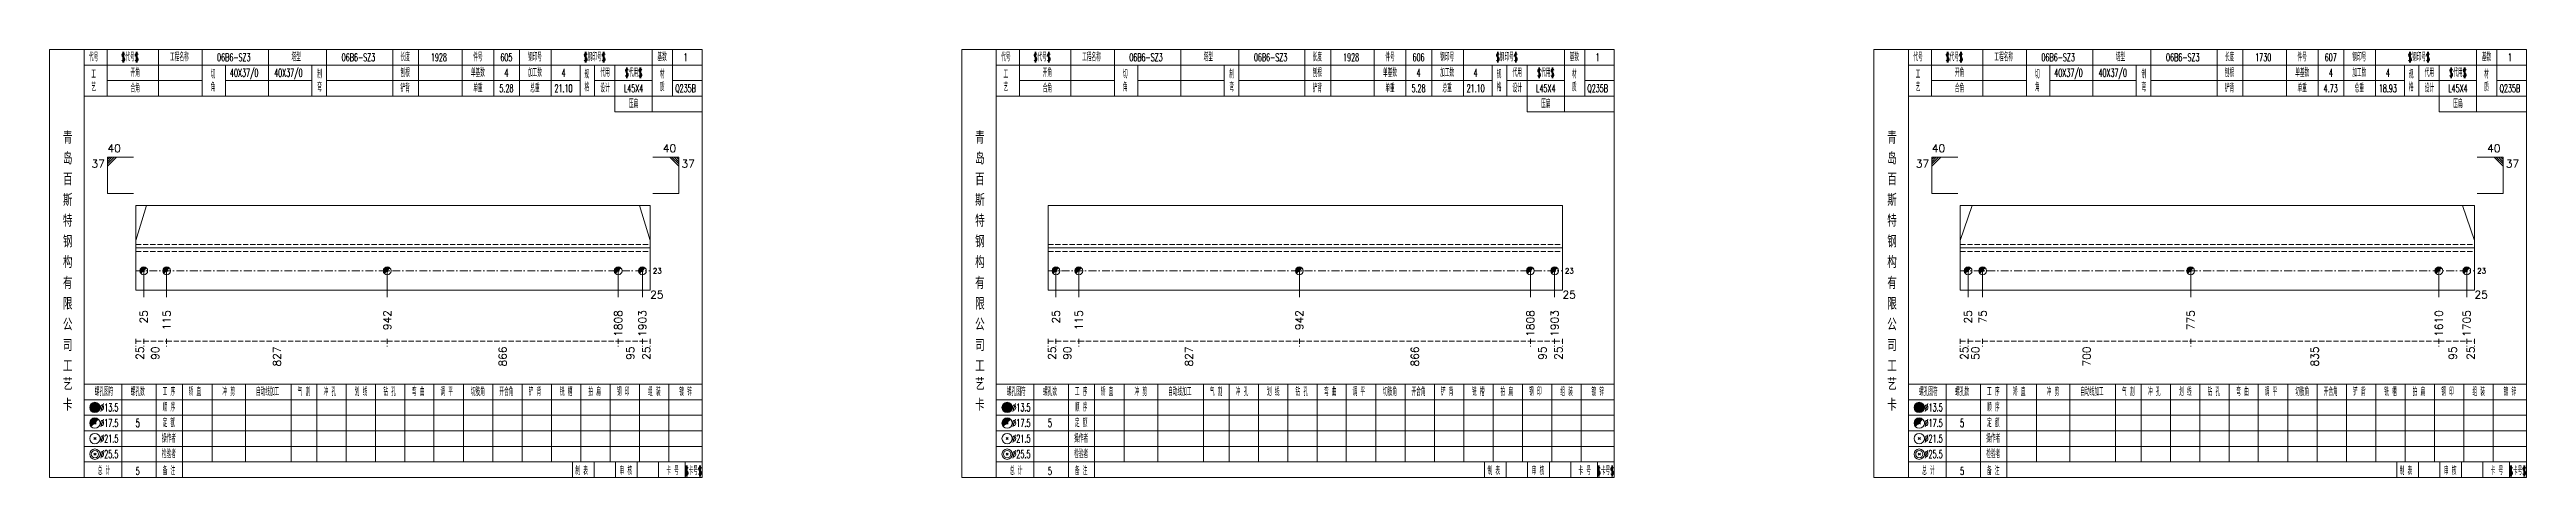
# Model space of a CAD drawing. Extents: x -533 to 8774, y 0 to 7979.
# Drawn here: x 4217 to 5171, y 3867 to 4032 of the extents above; entities that cross this region are included whole.
import ezdxf
from ezdxf.enums import TextEntityAlignment as Align

# ---------------------------------------------------------------- set-up
doc = ezdxf.new("R2010")
doc.units = 0
doc.header["$MEASUREMENT"] = 0
doc.linetypes.add('一点画线', pattern=[5.2, 3, -1, 0.2, -1])
doc.linetypes.add('虚线', pattern=[2.75, 2, -0.75])
doc.layers.get('0').update_dxf_attribs({"linetype": 'CONTINUOUS', "lineweight": 25})
for name, color, linetype, lineweight in [('1', 7, 'CONTINUOUS', 25), ('4', 7, 'CONTINUOUS', 25), ('5', 7, 'CONTINUOUS', 25)]:
    doc.layers.add(name, color=color, linetype=linetype, lineweight=lineweight)
doc.styles.get("Standard").update_dxf_attribs({"font": 'simplex.shx', "width": 0.7, "height": 3, "bigfont": 'gbhzfs.shx'})

# ---------------------------------------------------------------- blocks, each defined once
blk = doc.blocks.new('孔17.5')
at = {"layer": '5', "color": 7, "linetype": 'Continuous', "lineweight": 0}
for p, q in [((-0.2, -0.2), (0.2, 0.2)), ((-0.2, 0.2), (0.2, -0.2))]:
    blk.add_line(p, q, dxfattribs=at)
at = {"layer": '5', "color": 7, "linetype": 'Continuous', "lineweight": 13}
blk.add_circle((0, 0), 1, dxfattribs=at)
for radius in [0.9, 0.8, 0.7, 0.6, 0.5, 0.4, 0.3, 0.2, 0.1]:
    blk.add_arc((0, 0), radius, 45, 225, dxfattribs=at)

msp = doc.modelspace()

# ---------------------------------------------------------------- linework, layer by layer
at = {"color": 7, "linetype": 'Continuous', "lineweight": 13}
for p, q in [((4239.1, 3990.34), (4249.1, 3990.34)), ((4239.1, 3976.34), (4239.1, 3990.34)), ((4239.98, 3990.34), (4239.1, 3989.46)), ((4240.85, 3990.34), (4239.1, 3988.59)), ((4241.73, 3990.34), (4239.1, 3987.71)), ((4242.6, 3990.34), (4239.1, 3986.84)), ((4459.2, 3990.34), (4449.2, 3990.34)), ((4455.7, 3990.34), (4459.2, 3986.84)), ((4456.57, 3990.34), (4459.2, 3987.71)), ((4457.45, 3990.34), (4459.2, 3988.59)), ((4458.32, 3990.34), (4459.2, 3989.46)), ((4459.2, 3976.34), (4459.2, 3990.34)), ((4941.9, 3990.34), (4951.9, 3990.34)), ((4941.9, 3976.34), (4941.9, 3990.34)), ((4942.78, 3990.34), (4941.9, 3989.46)), ((4943.65, 3990.34), (4941.9, 3988.59)), ((4944.53, 3990.34), (4941.9, 3987.71)), ((4945.4, 3990.34), (4941.9, 3986.84)), ((5162, 3990.34), (5152, 3990.34)), ((5158.5, 3990.34), (5162, 3986.84)), ((5159.38, 3990.34), (5162, 3987.71)), ((5160.25, 3990.34), (5162, 3988.59)), ((5161.12, 3990.34), (5162, 3989.46)), ((5162, 3976.34), (5162, 3990.34)), ((4239.1, 3976.34), (4249.1, 3976.34)), ((4250.1, 3958.24), (4254.21, 3971.67)), ((4448.2, 3958.24), (4444.09, 3971.67)), ((4459.2, 3976.34), (4449.2, 3976.34)), ((4941.9, 3976.34), (4951.9, 3976.34)), ((4952.9, 3958.24), (4957.48, 3971.67)), ((5151, 3958.24), (5146.42, 3971.67)), ((5162, 3976.34), (5152, 3976.34)), ((4253.1, 3946.51), (4253.1, 3936.34)), ((4261.92, 3946.51), (4261.92, 3936.34)), ((4346.89, 3946.51), (4346.89, 3936.34)), ((4435.87, 3946.51), (4435.87, 3936.34)), ((4445.2, 3946.51), (4445.2, 3936.34)), ((4604.5, 3946.51), (4604.5, 3936.34)), ((4613.32, 3946.51), (4613.32, 3936.34)), ((4698.29, 3946.51), (4698.29, 3936.34)), ((4787.27, 3946.51), (4787.27, 3936.34)), ((4796.6, 3946.51), (4796.6, 3936.34)), ((4955.9, 3946.51), (4955.9, 3936.34)), ((4961.49, 3946.51), (4961.49, 3936.34)), ((5041.64, 3946.51), (5041.64, 3936.34)), ((5137.26, 3946.51), (5137.26, 3936.34)), ((5148, 3946.51), (5148, 3936.34))]:
    msp.add_line(p, q, dxfattribs=at)
at = {"color": 7, "linetype": 'Continuous', "lineweight": 18}
for p, q in [((4250.1, 3971.67), (4250.1, 3939.01)), ((4250.1, 3971.67), (4448.2, 3971.67)), ((4448.2, 3971.67), (4448.2, 3939.01)), ((4601.5, 3971.67), (4601.5, 3939.01)), ((4601.5, 3971.67), (4799.6, 3971.67)), ((4799.6, 3971.67), (4799.6, 3939.01)), ((4952.9, 3971.67), (4952.9, 3939.01)), ((4952.9, 3971.67), (5151, 3971.67)), ((5151, 3971.67), (5151, 3939.01)), ((4250.1, 3955.34), (4448.2, 3955.34)), ((4601.5, 3955.34), (4799.6, 3955.34)), ((4952.9, 3955.34), (5151, 3955.34))]:
    msp.add_line(p, q, dxfattribs=at)
at = {"color": 1, "linetype": '虚线', "lineweight": 18}
for p, q in [((4250.1, 3956.67), (4448.2, 3956.67)), ((4250.1, 3954.01), (4448.2, 3954.01)), ((4601.5, 3956.67), (4799.6, 3956.67)), ((4601.5, 3954.01), (4799.6, 3954.01)), ((4952.9, 3956.67), (5151, 3956.67)), ((4952.9, 3954.01), (5151, 3954.01))]:
    msp.add_line(p, q, dxfattribs=at)
at = {"color": 3, "linetype": '一点画线', "lineweight": 13}
for p, q in [((4250.1, 3946.51), (4448.2, 3946.51)), ((4601.5, 3946.51), (4799.6, 3946.51)), ((4952.9, 3946.51), (5151, 3946.51))]:
    msp.add_line(p, q, dxfattribs=at)
at = {"color": 8, "linetype": '虚线', "lineweight": 9}
for p, q in [((4250.1, 3920.34), (4250.1, 3917.34)), ((4250.1, 3919.34), (4253.1, 3919.34)), ((4253.1, 3920.34), (4253.1, 3917.34)), ((4253.1, 3920.34), (4253.1, 3917.34)), ((4253.1, 3919.34), (4261.92, 3919.34)), ((4261.92, 3920.34), (4261.92, 3917.34)), ((4261.92, 3920.34), (4261.92, 3917.34)), ((4261.92, 3919.34), (4346.89, 3919.34)), ((4346.89, 3920.34), (4346.89, 3917.34)), ((4346.89, 3920.34), (4346.89, 3917.34)), ((4346.89, 3919.34), (4435.87, 3919.34)), ((4435.87, 3920.34), (4435.87, 3917.34)), ((4435.87, 3920.34), (4435.87, 3917.34)), ((4435.87, 3919.34), (4445.2, 3919.34)), ((4445.2, 3920.34), (4445.2, 3917.34)), ((4445.2, 3920.34), (4445.2, 3917.34)), ((4445.2, 3919.34), (4448.2, 3919.34)), ((4448.2, 3920.34), (4448.2, 3917.34)), ((4601.5, 3920.34), (4601.5, 3917.34)), ((4601.5, 3919.34), (4604.5, 3919.34)), ((4604.5, 3920.34), (4604.5, 3917.34)), ((4604.5, 3920.34), (4604.5, 3917.34)), ((4604.5, 3919.34), (4613.32, 3919.34)), ((4613.32, 3920.34), (4613.32, 3917.34)), ((4613.32, 3920.34), (4613.32, 3917.34)), ((4613.32, 3919.34), (4698.29, 3919.34)), ((4698.29, 3920.34), (4698.29, 3917.34)), ((4698.29, 3920.34), (4698.29, 3917.34)), ((4698.29, 3919.34), (4787.27, 3919.34)), ((4787.27, 3920.34), (4787.27, 3917.34)), ((4787.27, 3920.34), (4787.27, 3917.34)), ((4787.27, 3919.34), (4796.6, 3919.34)), ((4796.6, 3920.34), (4796.6, 3917.34)), ((4796.6, 3920.34), (4796.6, 3917.34)), ((4796.6, 3919.34), (4799.6, 3919.34)), ((4799.6, 3920.34), (4799.6, 3917.34)), ((4952.9, 3920.34), (4952.9, 3917.34)), ((4952.9, 3919.34), (4955.9, 3919.34)), ((4955.9, 3920.34), (4955.9, 3917.34)), ((4955.9, 3920.34), (4955.9, 3917.34)), ((4955.9, 3919.34), (4961.49, 3919.34)), ((4961.49, 3920.34), (4961.49, 3917.34)), ((4961.49, 3920.34), (4961.49, 3917.34)), ((4961.49, 3919.34), (5041.64, 3919.34)), ((5041.64, 3920.34), (5041.64, 3917.34)), ((5041.64, 3920.34), (5041.64, 3917.34)), ((5041.64, 3919.34), (5137.26, 3919.34)), ((5137.26, 3920.34), (5137.26, 3917.34)), ((5137.26, 3920.34), (5137.26, 3917.34)), ((5137.26, 3919.34), (5148, 3919.34)), ((5148, 3920.34), (5148, 3917.34)), ((5148, 3920.34), (5148, 3917.34)), ((5148, 3919.34), (5151, 3919.34)), ((5151, 3920.34), (5151, 3917.34))]:
    msp.add_line(p, q, dxfattribs=at)
at = {"layer": '1', "color": 7, "linetype": 'Continuous', "lineweight": 18}
for p, q in [((4250.1, 3939.01), (4448.2, 3939.01)), ((4601.5, 3939.01), (4799.6, 3939.01)), ((4952.9, 3939.01), (5151, 3939.01))]:
    msp.add_line(p, q, dxfattribs=at)
at = {"layer": '4', "color": 1, "linetype": 'Continuous', "lineweight": 18}
for p, q in [((4230.1, 3866.84), (4230.1, 4031.84)), ((4239, 4013.84), (4239, 4031.84)), ((4258.8, 4013.84), (4258.8, 4031.84)), ((4275.6, 4013.84), (4275.6, 4031.84)), ((4301.2, 4013.84), (4301.2, 4031.84)), ((4323.5, 4013.84), (4323.5, 4031.84)), ((4349, 4013.84), (4349, 4031.84)), ((4359, 4013.84), (4359, 4031.84)), ((4375.7, 4013.84), (4375.7, 4031.84)), ((4387.9, 4013.84), (4387.9, 4031.84)), ((4397.9, 4013.84), (4397.9, 4031.84)), ((4410.1, 4013.84), (4410.1, 4031.84)), ((4449, 4007.84), (4449, 4031.84)), ((4456.8, 4013.84), (4456.8, 4031.84)), ((4581.5, 3866.84), (4581.5, 4031.84)), ((4590.4, 4013.84), (4590.4, 4031.84)), ((4610.2, 4013.84), (4610.2, 4031.84)), ((4627, 4013.84), (4627, 4031.84)), ((4652.6, 4013.84), (4652.6, 4031.84)), ((4674.9, 4013.84), (4674.9, 4031.84)), ((4700.4, 4013.84), (4700.4, 4031.84)), ((4710.4, 4013.84), (4710.4, 4031.84)), ((4727.1, 4013.84), (4727.1, 4031.84)), ((4739.3, 4013.84), (4739.3, 4031.84)), ((4749.3, 4013.84), (4749.3, 4031.84)), ((4761.5, 4013.84), (4761.5, 4031.84)), ((4800.4, 4007.84), (4800.4, 4031.84)), ((4808.2, 4013.84), (4808.2, 4031.84)), ((4932.9, 3866.84), (4932.9, 4031.84)), ((4941.8, 4013.84), (4941.8, 4031.84)), ((4961.6, 4013.84), (4961.6, 4031.84)), ((4978.4, 4013.84), (4978.4, 4031.84)), ((5004, 4013.84), (5004, 4031.84)), ((5026.3, 4013.84), (5026.3, 4031.84)), ((5051.8, 4013.84), (5051.8, 4031.84)), ((5061.8, 4013.84), (5061.8, 4031.84)), ((5078.5, 4013.84), (5078.5, 4031.84)), ((5090.7, 4013.84), (5090.7, 4031.84)), ((5100.7, 4013.84), (5100.7, 4031.84)), ((5112.9, 4013.84), (5112.9, 4031.84)), ((5151.8, 4007.84), (5151.8, 4031.84)), ((5159.6, 4013.84), (5159.6, 4031.84)), ((4230.1, 4025.84), (4468.2, 4025.84)), ((4239, 4019.84), (4275.6, 4019.84)), ((4284.6, 4013.84), (4284.6, 4025.84)), ((4284.6, 4019.84), (4317.9, 4019.84)), ((4317.9, 4013.84), (4317.9, 4025.84)), ((4323.5, 4019.84), (4421.2, 4019.84)), ((4421.2, 4013.84), (4421.2, 4025.84)), ((4426.8, 4013.84), (4426.8, 4025.84)), ((4426.8, 4019.84), (4449, 4019.84)), ((4434.6, 4007.84), (4434.6, 4025.84)), ((4456.8, 4019.84), (4468.2, 4019.84)), ((4581.5, 4025.84), (4819.6, 4025.84)), ((4590.4, 4019.84), (4627, 4019.84)), ((4636, 4013.84), (4636, 4025.84)), ((4636, 4019.84), (4669.3, 4019.84)), ((4669.3, 4013.84), (4669.3, 4025.84)), ((4674.9, 4019.84), (4772.6, 4019.84)), ((4772.6, 4013.84), (4772.6, 4025.84)), ((4778.2, 4013.84), (4778.2, 4025.84)), ((4778.2, 4019.84), (4800.4, 4019.84)), ((4786, 4007.84), (4786, 4025.84)), ((4808.2, 4019.84), (4819.6, 4019.84)), ((4932.9, 4025.84), (5171, 4025.84)), ((4941.8, 4019.84), (4978.4, 4019.84)), ((4987.4, 4013.84), (4987.4, 4025.84)), ((4987.4, 4019.84), (5020.7, 4019.84)), ((5020.7, 4013.84), (5020.7, 4025.84)), ((5026.3, 4019.84), (5124, 4019.84)), ((5124, 4013.84), (5124, 4025.84)), ((5129.6, 4013.84), (5129.6, 4025.84)), ((5129.6, 4019.84), (5151.8, 4019.84)), ((5137.4, 4007.84), (5137.4, 4025.84)), ((5159.6, 4019.84), (5171, 4019.84)), ((4230.1, 4013.84), (4468.2, 4013.84)), ((4434.6, 4007.84), (4468.2, 4007.84)), ((4581.5, 4013.84), (4819.6, 4013.84)), ((4786, 4007.84), (4819.6, 4007.84)), ((4932.9, 4013.84), (5171, 4013.84)), ((5137.4, 4007.84), (5171, 4007.84)), ((4230.1, 3902.84), (4468.2, 3902.84)), ((4244.6, 3866.84), (4244.6, 3902.84)), ((4257.9, 3866.84), (4257.9, 3902.84)), ((4268, 3866.84), (4268, 3902.84)), ((4279.4, 3872.84), (4279.4, 3902.84)), ((4292.3, 3872.84), (4292.3, 3902.84)), ((4309.9, 3872.84), (4309.9, 3902.84)), ((4319.8, 3872.84), (4319.8, 3902.84)), ((4331.1, 3872.84), (4331.1, 3902.84)), ((4342.4, 3872.84), (4342.4, 3902.84)), ((4353.7, 3872.84), (4353.7, 3902.84)), ((4364.9, 3872.84), (4364.9, 3902.84)), ((4376.3, 3872.84), (4376.3, 3902.84)), ((4387.6, 3872.84), (4387.6, 3902.84)), ((4398.9, 3872.84), (4398.9, 3902.84)), ((4410.2, 3872.84), (4410.2, 3902.84)), ((4421.5, 3872.84), (4421.5, 3902.84)), ((4432.8, 3872.84), (4432.8, 3902.84)), ((4444.1, 3872.84), (4444.1, 3902.84)), ((4455.4, 3872.84), (4455.4, 3902.84)), ((4581.5, 3902.84), (4819.6, 3902.84)), ((4596, 3866.84), (4596, 3902.84)), ((4609.3, 3866.84), (4609.3, 3902.84)), ((4619.4, 3866.84), (4619.4, 3902.84)), ((4630.8, 3872.84), (4630.8, 3902.84)), ((4643.7, 3872.84), (4643.7, 3902.84)), ((4661.3, 3872.84), (4661.3, 3902.84)), ((4671.2, 3872.84), (4671.2, 3902.84)), ((4682.5, 3872.84), (4682.5, 3902.84)), ((4693.8, 3872.84), (4693.8, 3902.84)), ((4705.1, 3872.84), (4705.1, 3902.84)), ((4716.3, 3872.84), (4716.3, 3902.84)), ((4727.7, 3872.84), (4727.7, 3902.84)), ((4739, 3872.84), (4739, 3902.84)), ((4750.3, 3872.84), (4750.3, 3902.84)), ((4761.6, 3872.84), (4761.6, 3902.84)), ((4772.9, 3872.84), (4772.9, 3902.84)), ((4784.2, 3872.84), (4784.2, 3902.84)), ((4795.5, 3872.84), (4795.5, 3902.84)), ((4806.8, 3872.84), (4806.8, 3902.84)), ((4932.9, 3902.84), (5171, 3902.84)), ((4947.4, 3866.84), (4947.4, 3902.84)), ((4960.7, 3866.84), (4960.7, 3902.84)), ((4970.8, 3866.84), (4970.8, 3902.84)), ((4982.2, 3872.84), (4982.2, 3902.84)), ((4995.1, 3872.84), (4995.1, 3902.84)), ((5012.7, 3872.84), (5012.7, 3902.84)), ((5022.6, 3872.84), (5022.6, 3902.84)), ((5033.9, 3872.84), (5033.9, 3902.84)), ((5045.2, 3872.84), (5045.2, 3902.84)), ((5056.5, 3872.84), (5056.5, 3902.84)), ((5067.7, 3872.84), (5067.7, 3902.84)), ((5079.1, 3872.84), (5079.1, 3902.84)), ((5090.4, 3872.84), (5090.4, 3902.84)), ((5101.7, 3872.84), (5101.7, 3902.84)), ((5113, 3872.84), (5113, 3902.84)), ((5124.3, 3872.84), (5124.3, 3902.84)), ((5135.6, 3872.84), (5135.6, 3902.84)), ((5146.9, 3872.84), (5146.9, 3902.84)), ((5158.2, 3872.84), (5158.2, 3902.84)), ((4230.1, 3896.84), (4468.2, 3896.84)), ((4581.5, 3896.84), (4819.6, 3896.84)), ((4932.9, 3896.84), (5171, 3896.84)), ((4230.1, 3890.84), (4468.2, 3890.84)), ((4230.1, 3884.84), (4468.2, 3884.84)), ((4581.5, 3890.84), (4819.6, 3890.84)), ((4581.5, 3884.84), (4819.6, 3884.84)), ((4932.9, 3890.84), (5171, 3890.84)), ((4932.9, 3884.84), (5171, 3884.84)), ((4230.1, 3878.84), (4468.2, 3878.84)), ((4581.5, 3878.84), (4819.6, 3878.84)), ((4932.9, 3878.84), (5171, 3878.84)), ((4230.1, 3872.84), (4468.2, 3872.84)), ((4418.2, 3866.84), (4418.2, 3872.84)), ((4426.6, 3866.84), (4426.6, 3872.84)), ((4434.8, 3866.84), (4434.8, 3872.84)), ((4443.2, 3866.84), (4443.2, 3872.84)), ((4451.4, 3866.84), (4451.4, 3872.84)), ((4461.7, 3866.84), (4461.7, 3872.84)), ((4581.5, 3872.84), (4819.6, 3872.84)), ((4769.6, 3866.84), (4769.6, 3872.84)), ((4778, 3866.84), (4778, 3872.84)), ((4786.2, 3866.84), (4786.2, 3872.84)), ((4794.6, 3866.84), (4794.6, 3872.84)), ((4802.8, 3866.84), (4802.8, 3872.84)), ((4813.1, 3866.84), (4813.1, 3872.84)), ((4932.9, 3872.84), (5171, 3872.84)), ((5121, 3866.84), (5121, 3872.84)), ((5129.4, 3866.84), (5129.4, 3872.84)), ((5137.6, 3866.84), (5137.6, 3872.84)), ((5146, 3866.84), (5146, 3872.84)), ((5154.2, 3866.84), (5154.2, 3872.84)), ((5164.5, 3866.84), (5164.5, 3872.84))]:
    msp.add_line(p, q, dxfattribs=at)
at = {"layer": '4', "color": 7, "linetype": 'Continuous', "lineweight": 13}
for p, q in [((4234.1, 3893.64), (4234.5, 3894.04)), ((4234.5, 3893.64), (4234.1, 3894.04)), ((4585.5, 3893.64), (4585.9, 3894.04)), ((4585.9, 3893.64), (4585.5, 3894.04)), ((4936.9, 3893.64), (4937.3, 3894.04)), ((4937.3, 3893.64), (4936.9, 3894.04)), ((4233.9, 3881.44), (4234.7, 3882.24)), ((4234.7, 3881.44), (4233.9, 3882.24)), ((4233.9, 3875.44), (4234.7, 3876.24)), ((4234.7, 3875.44), (4233.9, 3876.24)), ((4585.3, 3881.44), (4586.1, 3882.24)), ((4586.1, 3881.44), (4585.3, 3882.24)), ((4585.3, 3875.44), (4586.1, 3876.24)), ((4586.1, 3875.44), (4585.3, 3876.24)), ((4936.7, 3881.44), (4937.5, 3882.24)), ((4937.5, 3881.44), (4936.7, 3882.24)), ((4936.7, 3875.44), (4937.5, 3876.24)), ((4937.5, 3875.44), (4936.7, 3876.24))]:
    msp.add_line(p, q, dxfattribs=at)
at = {"layer": '4', "color": 7, "linetype": 'Continuous', "lineweight": 0}
for p, q in [((4233.9, 3887.44), (4234.7, 3888.24)), ((4233.9, 3888.24), (4234.7, 3887.44)), ((4585.3, 3887.44), (4586.1, 3888.24)), ((4585.3, 3888.24), (4586.1, 3887.44)), ((4936.7, 3887.44), (4937.5, 3888.24)), ((4936.7, 3888.24), (4937.5, 3887.44))]:
    msp.add_line(p, q, dxfattribs=at)
at = {"layer": '4', "color": 1, "linetype": 'Continuous', "lineweight": 18}
for points in [[(4216.8, 4031.84), (4216.8, 3866.84), (4468.2, 3866.84), (4468.2, 4031.84)], [(4568.2, 4031.84), (4568.2, 3866.84), (4819.6, 3866.84), (4819.6, 4031.84)], [(4919.6, 4031.84), (4919.6, 3866.84), (5171, 3866.84), (5171, 4031.84)]]:
    msp.add_lwpolyline(points, close=True, dxfattribs=at)
at = {"layer": '4', "color": 7, "linetype": 'Continuous', "lineweight": 13}
for centre, radius in [((4234.3, 3893.84), 2), ((4234.3, 3893.84), 1.8), ((4234.3, 3893.84), 1.6), ((4234.3, 3893.84), 1.4), ((4234.3, 3893.84), 1.2), ((4234.3, 3893.84), 1), ((4234.3, 3893.84), 0.8), ((4234.3, 3893.84), 0.6), ((4234.3, 3893.84), 0.4), ((4234.3, 3893.84), 0.2), ((4585.7, 3893.84), 2), ((4585.7, 3893.84), 1.8), ((4585.7, 3893.84), 1.6), ((4585.7, 3893.84), 1.4), ((4585.7, 3893.84), 1.2), ((4585.7, 3893.84), 1), ((4585.7, 3893.84), 0.8), ((4585.7, 3893.84), 0.6), ((4585.7, 3893.84), 0.4), ((4585.7, 3893.84), 0.2), ((4937.1, 3893.84), 2), ((4937.1, 3893.84), 1.8), ((4937.1, 3893.84), 1.6), ((4937.1, 3893.84), 1.4), ((4937.1, 3893.84), 1.2), ((4937.1, 3893.84), 1), ((4937.1, 3893.84), 0.8), ((4937.1, 3893.84), 0.6), ((4937.1, 3893.84), 0.4), ((4937.1, 3893.84), 0.2), ((4234.3, 3887.84), 2), ((4234.3, 3881.84), 2), ((4585.7, 3887.84), 2), ((4585.7, 3881.84), 2), ((4937.1, 3887.84), 2), ((4937.1, 3881.84), 2), ((4234.3, 3875.84), 2), ((4234.3, 3875.84), 1.4), ((4585.7, 3875.84), 2), ((4585.7, 3875.84), 1.4), ((4937.1, 3875.84), 2), ((4937.1, 3875.84), 1.4)]:
    msp.add_circle(centre, radius, dxfattribs=at)
for centre, radius in [((4234.3, 3887.84), 1.8), ((4234.3, 3887.84), 1.6), ((4234.3, 3887.84), 1.4), ((4234.3, 3887.84), 1.2), ((4234.3, 3887.84), 1), ((4234.3, 3887.84), 0.8), ((4234.3, 3887.84), 0.6), ((4234.3, 3887.84), 0.4), ((4234.3, 3887.84), 0.2), ((4585.7, 3887.84), 1.8), ((4585.7, 3887.84), 1.6), ((4585.7, 3887.84), 1.4), ((4585.7, 3887.84), 1.2), ((4585.7, 3887.84), 1), ((4585.7, 3887.84), 0.8), ((4585.7, 3887.84), 0.6), ((4585.7, 3887.84), 0.4), ((4585.7, 3887.84), 0.2), ((4937.1, 3887.84), 1.8), ((4937.1, 3887.84), 1.6), ((4937.1, 3887.84), 1.4), ((4937.1, 3887.84), 1.2), ((4937.1, 3887.84), 1), ((4937.1, 3887.84), 0.8), ((4937.1, 3887.84), 0.6), ((4937.1, 3887.84), 0.4), ((4937.1, 3887.84), 0.2)]:
    msp.add_arc(centre, radius, 45, 225, dxfattribs=at)

# ---------------------------------------------------------------- block references
at = {"layer": '1', "color": 7, "linetype": 'Continuous', "lineweight": 13, "xscale": 1.5, "yscale": 1.5, "zscale": 1.5}
for p in [(4253.1, 3946.51), (4261.92, 3946.51), (4346.89, 3946.51), (4435.87, 3946.51), (4445.2, 3946.51), (4604.5, 3946.51), (4613.32, 3946.51), (4698.29, 3946.51), (4787.27, 3946.51), (4796.6, 3946.51), (4955.9, 3946.51), (4961.49, 3946.51), (5041.64, 3946.51), (5137.26, 3946.51), (5148, 3946.51)]:
    msp.add_blockref('孔17.5', p, dxfattribs=at)

# ---------------------------------------------------------------- texts
at = {"color": 7, "linetype": 'Continuous', "lineweight": 13}
for p in [(4238.1, 3989.34), (4940.9, 3989.34)]:
    msp.add_text('37', height=3, dxfattribs=at).set_placement(p, align=Align.TOP_RIGHT)
for p in [(4239.1, 3991.34), (4941.9, 3991.34)]:
    msp.add_text('40', height=3, dxfattribs=at).set_placement(p, align=Align.BOTTOM_LEFT)
for p in [(4458.2, 3991.34), (5161, 3991.34)]:
    msp.add_text('40', height=3, dxfattribs=at).set_placement(p, align=Align.BOTTOM_RIGHT)
for p in [(4460.2, 3989.34), (5163, 3989.34)]:
    msp.add_text('37', height=3, dxfattribs=at).set_placement(p, align=Align.TOP_LEFT)
for p in [(4449.2, 3946.51), (4800.6, 3946.51), (5152, 3946.51)]:
    msp.add_text('23', height=2, dxfattribs=at).set_placement(p, align=Align.MIDDLE_LEFT)
at = {"color": 8, "linetype": 'Continuous', "lineweight": 9}
for s, p in [('25', (4251.6, 3917.34)), ('90', (4257.51, 3917.34)), ('827', (4304.4, 3917.34)), ('866', (4391.38, 3917.34)), ('95', (4440.54, 3917.34)), ('25', (4446.7, 3917.34)), ('25', (4603, 3917.34)), ('90', (4608.91, 3917.34)), ('827', (4655.8, 3917.34)), ('866', (4742.78, 3917.34)), ('95', (4791.94, 3917.34)), ('25', (4798.1, 3917.34)), ('25', (4954.4, 3917.34)), ('50', (4958.69, 3917.34)), ('700', (5001.57, 3917.34)), ('835', (5089.45, 3917.34)), ('95', (5142.63, 3917.34)), ('25', (5149.5, 3917.34))]:
    msp.add_text(s, height=3, rotation=90, dxfattribs=at).set_placement(p, align=Align.MIDDLE_RIGHT)
at = {"layer": '1', "color": 7, "linetype": 'Continuous', "lineweight": 13}
for p in [(4448.2, 3937.34), (4799.6, 3937.34), (5151, 3937.34)]:
    msp.add_text('25', height=3, dxfattribs=at).set_placement(p, align=Align.MIDDLE_LEFT)
for s, p in [('25', (4253.1, 3931.34)), ('115', (4261.92, 3931.34)), ('942', (4346.89, 3931.34)), ('1808', (4435.87, 3931.34)), ('1903', (4445.2, 3931.34)), ('25', (4604.5, 3931.34)), ('115', (4613.32, 3931.34)), ('942', (4698.29, 3931.34)), ('1808', (4787.27, 3931.34)), ('1903', (4796.6, 3931.34)), ('25', (4955.9, 3931.34)), ('75', (4961.49, 3931.34)), ('775', (5041.64, 3931.34)), ('1610', (5137.26, 3931.34)), ('1705', (5148, 3931.34))]:
    msp.add_text(s, height=3, rotation=90, dxfattribs=at).set_placement(p, align=Align.MIDDLE_RIGHT)
at = {"layer": '4', "color": 1, "linetype": 'Continuous', "lineweight": 13}
for s, height, width, p in [('代号', 3, 0.6, (4233.8, 4028.84)), ('$代号$', 3, 0.6, (4247.8, 4028.84)), ('工程名称', 3, 0.6, (4266.8, 4028.84)), ('06B6-SZ3', 3, 0.6, (4287.8, 4028.84)), ('塔型', 3, 0.6, (4311.8, 4028.84)), ('06B6-SZ3', 3, 0.6, (4335.8, 4028.84)), ('长度', 3, 0.6, (4353.8, 4028.84)), ('1928', 3, 0.6, (4366.8, 4028.84)), ('件号', 3, 0.6, (4381.8, 4028.84)), ('605', 3, 0.6, (4392.8, 4028.84)), ('钢印号', 3, 0.6, (4403.8, 4028.84)), ('$钢印号$', 3, 0.6, (4426.8, 4028.84)), ('基数', 3, 0.6, (4452.8, 4028.84)), ('1', 3, 0.6, (4461.8, 4028.84)), ('代号', 3, 0.6, (4585.2, 4028.84)), ('$代号$', 3, 0.6, (4599.2, 4028.84)), ('工程名称', 3, 0.6, (4618.2, 4028.84)), ('06B6-SZ3', 3, 0.6, (4639.2, 4028.84)), ('塔型', 3, 0.6, (4663.2, 4028.84)), ('06B6-SZ3', 3, 0.6, (4687.2, 4028.84)), ('长度', 3, 0.6, (4705.2, 4028.84)), ('1928', 3, 0.6, (4718.2, 4028.84)), ('件号', 3, 0.6, (4733.2, 4028.84)), ('606', 3, 0.6, (4744.2, 4028.84)), ('钢印号', 3, 0.6, (4755.2, 4028.84)), ('$钢印号$', 3, 0.6, (4778.2, 4028.84)), ('基数', 3, 0.6, (4804.2, 4028.84)), ('1', 3, 0.6, (4813.2, 4028.84)), ('代号', 3, 0.6, (4936.6, 4028.84)), ('$代号$', 3, 0.6, (4950.6, 4028.84)), ('工程名称', 3, 0.6, (4969.6, 4028.84)), ('06B6-SZ3', 3, 0.6, (4990.6, 4028.84)), ('塔型', 3, 0.6, (5014.6, 4028.84)), ('06B6-SZ3', 3, 0.6, (5038.6, 4028.84)), ('长度', 3, 0.6, (5056.6, 4028.84)), ('1730', 3, 0.6, (5069.6, 4028.84)), ('件号', 3, 0.6, (5084.6, 4028.84)), ('607', 3, 0.6, (5095.6, 4028.84)), ('钢印号', 3, 0.6, (5106.6, 4028.84)), ('$钢印号$', 3, 0.6, (5129.6, 4028.84)), ('基数', 3, 0.6, (5155.6, 4028.84)), ('1', 3, 0.6, (5164.6, 4028.84)), ('工', 3, 0.6, (4233.8, 4022.24)), ('艺', 3, 0.6, (4233.8, 4017.24)), ('合角', 3, 0.6, (4249.8, 4016.84)), ('开角', 3, 0.6, (4249.8, 4022.84)), ('切', 3, 0.6, (4279.8, 4022.24)), ('角', 3, 0.6, (4279.8, 4017.24)), ('40X37/0', 3, 0.6, (4291.8, 4022.84)), ('40X37/0', 3, 0.6, (4308.8, 4022.84)), ('制', 3, 0.6, (4320.8, 4022.24)), ('弯', 3, 0.6, (4320.8, 4017.24)), ('刨根', 3, 0.6, (4353.8, 4022.84)), ('铲背', 3, 0.6, (4353.8, 4016.84)), ('单基数', 3, 0.6, (4381.8, 4022.84)), ('单重', 3, 0.6, (4381.8, 4016.84)), ('5.28', 3, 0.6, (4392.8, 4016.84)), ('4', 3, 0.6, (4392.8, 4022.84)), ('加工数', 3, 0.6, (4403.8, 4022.84)), ('总重', 3, 0.6, (4403.8, 4016.84)), ('21.10', 3, 0.6, (4414.8, 4016.84)), ('4', 3, 0.6, (4414.8, 4022.84)), ('格', 3, 0.6, (4423.8, 4017.24)), ('规', 3, 0.6, (4423.8, 4022.24)), ('代用', 3, 0.6, (4430.8, 4022.84)), ('设计', 3, 0.6, (4430.8, 4016.84)), ('L45X4', 3, 0.6, (4441.8, 4016.84)), ('$代用$', 3, 0.6, (4441.8, 4022.84)), ('材', 3, 0.6, (4452.8, 4022.24)), ('质', 3, 0.6, (4452.8, 4017.24)), ('Q235B', 3, 0.6, (4461.8, 4016.84)), ('工', 3, 0.6, (4585.2, 4022.24)), ('艺', 3, 0.6, (4585.2, 4017.24)), ('合角', 3, 0.6, (4601.2, 4016.84)), ('开角', 3, 0.6, (4601.2, 4022.84)), ('切', 3, 0.6, (4631.2, 4022.24)), ('角', 3, 0.6, (4631.2, 4017.24)), ('制', 3, 0.6, (4672.2, 4022.24)), ('弯', 3, 0.6, (4672.2, 4017.24)), ('刨根', 3, 0.6, (4705.2, 4022.84)), ('铲背', 3, 0.6, (4705.2, 4016.84)), ('单基数', 3, 0.6, (4733.2, 4022.84)), ('单重', 3, 0.6, (4733.2, 4016.84)), ('5.28', 3, 0.6, (4744.2, 4016.84)), ('4', 3, 0.6, (4744.2, 4022.84)), ('加工数', 3, 0.6, (4755.2, 4022.84)), ('总重', 3, 0.6, (4755.2, 4016.84)), ('21.10', 3, 0.6, (4766.2, 4016.84)), ('4', 3, 0.6, (4766.2, 4022.84)), ('格', 3, 0.6, (4775.2, 4017.24)), ('规', 3, 0.6, (4775.2, 4022.24)), ('代用', 3, 0.6, (4782.2, 4022.84)), ('设计', 3, 0.6, (4782.2, 4016.84)), ('L45X4', 3, 0.6, (4793.2, 4016.84)), ('$代用$', 3, 0.6, (4793.2, 4022.84)), ('材', 3, 0.6, (4804.2, 4022.24)), ('质', 3, 0.6, (4804.2, 4017.24)), ('Q235B', 3, 0.6, (4813.2, 4016.84)), ('工', 3, 0.6, (4936.6, 4022.24)), ('艺', 3, 0.6, (4936.6, 4017.24)), ('合角', 3, 0.6, (4952.6, 4016.84)), ('开角', 3, 0.6, (4952.6, 4022.84)), ('切', 3, 0.6, (4982.6, 4022.24)), ('角', 3, 0.6, (4982.6, 4017.24)), ('40X37/0', 3, 0.6, (4994.6, 4022.84)), ('40X37/0', 3, 0.6, (5011.6, 4022.84)), ('制', 3, 0.6, (5023.6, 4022.24)), ('弯', 3, 0.6, (5023.6, 4017.24)), ('刨根', 3, 0.6, (5056.6, 4022.84)), ('铲背', 3, 0.6, (5056.6, 4016.84)), ('单基数', 3, 0.6, (5084.6, 4022.84)), ('单重', 3, 0.6, (5084.6, 4016.84)), ('4.73', 3, 0.6, (5095.6, 4016.84)), ('4', 3, 0.6, (5095.6, 4022.84)), ('加工数', 3, 0.6, (5106.6, 4022.84)), ('总重', 3, 0.6, (5106.6, 4016.84)), ('18.93', 3, 0.6, (5117.6, 4016.84)), ('4', 3, 0.6, (5117.6, 4022.84)), ('格', 3, 0.6, (5126.6, 4017.24)), ('规', 3, 0.6, (5126.6, 4022.24)), ('代用', 3, 0.6, (5133.6, 4022.84)), ('设计', 3, 0.6, (5133.6, 4016.84)), ('L45X4', 3, 0.6, (5144.6, 4016.84)), ('$代用$', 3, 0.6, (5144.6, 4022.84)), ('材', 3, 0.6, (5155.6, 4022.24)), ('质', 3, 0.6, (5155.6, 4017.24)), ('Q235B', 3, 0.6, (5164.6, 4016.84)), ('压扁', 3, 0.6, (4441.8, 4010.84)), ('压扁', 3, 0.6, (4793.2, 4010.84)), ('压扁', 3, 0.6, (5144.6, 4010.84)), ('青', 4.6, 0.8, (4223.8, 3997.84)), ('青', 4.6, 0.8, (4575.2, 3997.84)), ('青', 4.6, 0.8, (4926.6, 3997.84)), ('岛', 4.6, 0.8, (4223.8, 3989.84)), ('岛', 4.6, 0.8, (4575.2, 3989.84)), ('岛', 4.6, 0.8, (4926.6, 3989.84)), ('百', 4.6, 0.8, (4223.8, 3981.84)), ('百', 4.6, 0.8, (4575.2, 3981.84)), ('百', 4.6, 0.8, (4926.6, 3981.84)), ('斯', 4.6, 0.8, (4223.8, 3973.84)), ('斯', 4.6, 0.8, (4575.2, 3973.84)), ('斯', 4.6, 0.8, (4926.6, 3973.84)), ('钢', 4.6, 0.8, (4223.8, 3957.84)), ('特', 4.6, 0.8, (4223.8, 3965.84)), ('钢', 4.6, 0.8, (4575.2, 3957.84)), ('特', 4.6, 0.8, (4575.2, 3965.84)), ('钢', 4.6, 0.8, (4926.6, 3957.84)), ('特', 4.6, 0.8, (4926.6, 3965.84)), ('构', 4.6, 0.8, (4223.8, 3949.84)), ('构', 4.6, 0.8, (4575.2, 3949.84)), ('构', 4.6, 0.8, (4926.6, 3949.84)), ('有', 4.6, 0.8, (4223.8, 3941.84)), ('有', 4.6, 0.8, (4575.2, 3941.84)), ('有', 4.6, 0.8, (4926.6, 3941.84)), ('限', 4.6, 0.8, (4223.8, 3933.84)), ('限', 4.6, 0.8, (4575.2, 3933.84)), ('限', 4.6, 0.8, (4926.6, 3933.84)), ('公', 4.6, 0.8, (4223.8, 3925.84)), ('公', 4.6, 0.8, (4575.2, 3925.84)), ('公', 4.6, 0.8, (4926.6, 3925.84)), ('司', 4.6, 0.8, (4223.8, 3917.84)), ('司', 4.6, 0.8, (4575.2, 3917.84)), ('司', 4.6, 0.8, (4926.6, 3917.84)), ('工', 4.6, 0.8, (4223.8, 3909.84)), ('艺', 4.6, 0.8, (4223.8, 3902.84)), ('工', 4.6, 0.8, (4575.2, 3909.84)), ('艺', 4.6, 0.8, (4575.2, 3902.84)), ('工', 4.6, 0.8, (4926.6, 3909.84)), ('艺', 4.6, 0.8, (4926.6, 3902.84)), ('卡', 4.6, 0.8, (4223.8, 3894.84)), ('螺孔图符', 3, 0.6, (4237.8, 3899.84)), ('%%C13.5', 3, 0.5, (4239.8, 3893.84)), ('螺孔数', 3, 0.6, (4250.8, 3899.84)), ('顺 序', 3, 0.6, (4262.8, 3893.84)), ('工 序', 3, 0.6, (4262.8, 3899.84)), ('矫 直', 3, 0.6, (4272.8, 3899.84)), ('冲 剪', 3, 0.6, (4285.8, 3899.84)), ('自动线加工', 3, 0.6, (4300.8, 3899.84)), ('气 割', 3, 0.6, (4314.8, 3899.84)), ('冲 孔', 3, 0.6, (4324.8, 3899.84)), ('划 线', 3, 0.6, (4336.8, 3899.84)), ('钻 孔', 3, 0.6, (4347.8, 3899.84)), ('弯 曲', 3, 0.6, (4358.8, 3899.84)), ('调 平', 3, 0.6, (4369.8, 3899.84)), ('切肢角', 3, 0.6, (4381.8, 3899.84)), ('开合角', 3, 0.6, (4392.8, 3899.84)), ('铲 背', 3, 0.6, (4403.8, 3899.84)), ('铣 槽', 3, 0.6, (4415.8, 3899.84)), ('拍 扁', 3, 0.6, (4426.8, 3899.84)), ('钢 印', 3, 0.6, (4437.8, 3899.84)), ('组 装', 3, 0.6, (4449.8, 3899.84)), ('镀 锌', 3, 0.6, (4461.8, 3899.84)), ('卡', 4.6, 0.8, (4575.2, 3894.84)), ('螺孔图符', 3, 0.6, (4589.2, 3899.84)), ('%%C13.5', 3, 0.5, (4591.2, 3893.84)), ('螺孔数', 3, 0.6, (4602.2, 3899.84)), ('顺 序', 3, 0.6, (4614.2, 3893.84)), ('工 序', 3, 0.6, (4614.2, 3899.84)), ('矫 直', 3, 0.6, (4624.2, 3899.84)), ('冲 剪', 3, 0.6, (4637.2, 3899.84)), ('自动线加工', 3, 0.6, (4652.2, 3899.84)), ('气 割', 3, 0.6, (4666.2, 3899.84)), ('冲 孔', 3, 0.6, (4676.2, 3899.84)), ('划 线', 3, 0.6, (4688.2, 3899.84)), ('钻 孔', 3, 0.6, (4699.2, 3899.84)), ('弯 曲', 3, 0.6, (4710.2, 3899.84)), ('调 平', 3, 0.6, (4721.2, 3899.84)), ('切肢角', 3, 0.6, (4733.2, 3899.84)), ('开合角', 3, 0.6, (4744.2, 3899.84)), ('铲 背', 3, 0.6, (4755.2, 3899.84)), ('铣 槽', 3, 0.6, (4767.2, 3899.84)), ('拍 扁', 3, 0.6, (4778.2, 3899.84)), ('钢 印', 3, 0.6, (4789.2, 3899.84)), ('组 装', 3, 0.6, (4801.2, 3899.84)), ('镀 锌', 3, 0.6, (4813.2, 3899.84)), ('卡', 4.6, 0.8, (4926.6, 3894.84)), ('螺孔图符', 3, 0.6, (4940.6, 3899.84)), ('%%C13.5', 3, 0.5, (4942.6, 3893.84)), ('螺孔数', 3, 0.6, (4953.6, 3899.84)), ('顺 序', 3, 0.6, (4965.6, 3893.84)), ('工 序', 3, 0.6, (4965.6, 3899.84)), ('矫 直', 3, 0.6, (4975.6, 3899.84)), ('冲 剪', 3, 0.6, (4988.6, 3899.84)), ('自动线加工', 3, 0.6, (5003.6, 3899.84)), ('气 割', 3, 0.6, (5017.6, 3899.84)), ('冲 孔', 3, 0.6, (5027.6, 3899.84)), ('划 线', 3, 0.6, (5039.6, 3899.84)), ('钻 孔', 3, 0.6, (5050.6, 3899.84)), ('弯 曲', 3, 0.6, (5061.6, 3899.84)), ('调 平', 3, 0.6, (5072.6, 3899.84)), ('切肢角', 3, 0.6, (5084.6, 3899.84)), ('开合角', 3, 0.6, (5095.6, 3899.84)), ('铲 背', 3, 0.6, (5106.6, 3899.84)), ('铣 槽', 3, 0.6, (5118.6, 3899.84)), ('拍 扁', 3, 0.6, (5129.6, 3899.84)), ('钢 印', 3, 0.6, (5140.6, 3899.84)), ('组 装', 3, 0.6, (5152.6, 3899.84)), ('镀 锌', 3, 0.6, (5164.6, 3899.84)), ('%%C17.5', 3, 0.5, (4239.8, 3887.84)), ('5', 3.2, 0.6, (4250.8, 3887.84)), ('操作者', 3, 0.6, (4262.8, 3881.84)), ('定 额', 3, 0.6, (4262.8, 3887.84)), ('%%C17.5', 3, 0.5, (4591.2, 3887.84)), ('5', 3.2, 0.6, (4602.2, 3887.84)), ('操作者', 3, 0.6, (4614.2, 3881.84)), ('定 额', 3, 0.6, (4614.2, 3887.84)), ('%%C17.5', 3, 0.5, (4942.6, 3887.84)), ('5', 3.2, 0.6, (4953.6, 3887.84)), ('操作者', 3, 0.6, (4965.6, 3881.84)), ('定 额', 3, 0.6, (4965.6, 3887.84)), ('%%C21.5', 3, 0.5, (4239.8, 3881.84)), ('%%C25.5', 3, 0.5, (4239.8, 3875.84)), ('检验者', 3, 0.6, (4262.8, 3875.84)), ('%%C21.5', 3, 0.5, (4591.2, 3881.84)), ('%%C25.5', 3, 0.5, (4591.2, 3875.84)), ('检验者', 3, 0.6, (4614.2, 3875.84)), ('%%C21.5', 3, 0.5, (4942.6, 3881.84)), ('%%C25.5', 3, 0.5, (4942.6, 3875.84)), ('检验者', 3, 0.6, (4965.6, 3875.84)), ('总 计', 3, 0.6, (4237.8, 3869.34)), ('5', 3, 0.6, (4250.8, 3869.34)), ('备 注', 3, 0.6, (4262.8, 3869.34)), ('制 表', 3, 0.6, (4421.8, 3869.34)), ('审 核', 3, 0.6, (4438.8, 3869.34)), ('卡 号', 3, 0.6, (4456.8, 3869.34)), ('$卡号$', 3, 0.6, (4464.8, 3869.34)), ('总 计', 3, 0.6, (4589.2, 3869.34)), ('5', 3, 0.6, (4602.2, 3869.34)), ('备 注', 3, 0.6, (4614.2, 3869.34)), ('制 表', 3, 0.6, (4773.2, 3869.34)), ('审 核', 3, 0.6, (4790.2, 3869.34)), ('卡 号', 3, 0.6, (4808.2, 3869.34)), ('$卡号$', 3, 0.6, (4816.2, 3869.34)), ('总 计', 3, 0.6, (4940.6, 3869.34)), ('5', 3, 0.6, (4953.6, 3869.34)), ('备 注', 3, 0.6, (4965.6, 3869.34)), ('制 表', 3, 0.6, (5124.6, 3869.34)), ('审 核', 3, 0.6, (5141.6, 3869.34)), ('卡 号', 3, 0.6, (5159.6, 3869.34)), ('$卡号$', 3, 0.6, (5167.6, 3869.34))]:
    msp.add_text(s, height=height, dxfattribs=dict(at, width=width)).set_placement(p, align=Align.MIDDLE_CENTER)

doc.saveas('drawing.dxf')
